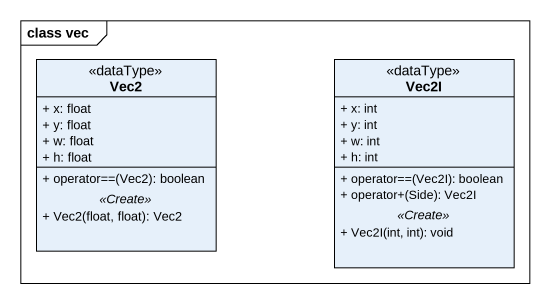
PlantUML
@startuml
mainframe class vec
hide circle
hide empty members
skinparam classAttributeIconSize 0
class Vec2 <<dataType>> {
  + x: float
  + y: float
  + w: float
  + h: float
  --
  + operator==(Vec2): boolean
  .. <<Create>> ..
  + Vec2(float, float): Vec2
}
class Vec2I <<dataType>> {
  + x: int
  + y: int
  + w: int
  + h: int
  --
  + operator==(Vec2I): boolean
  + operator+(Side): Vec2I
  .. <<Create>> ..
  + Vec2I(int, int): void
}
@enduml
